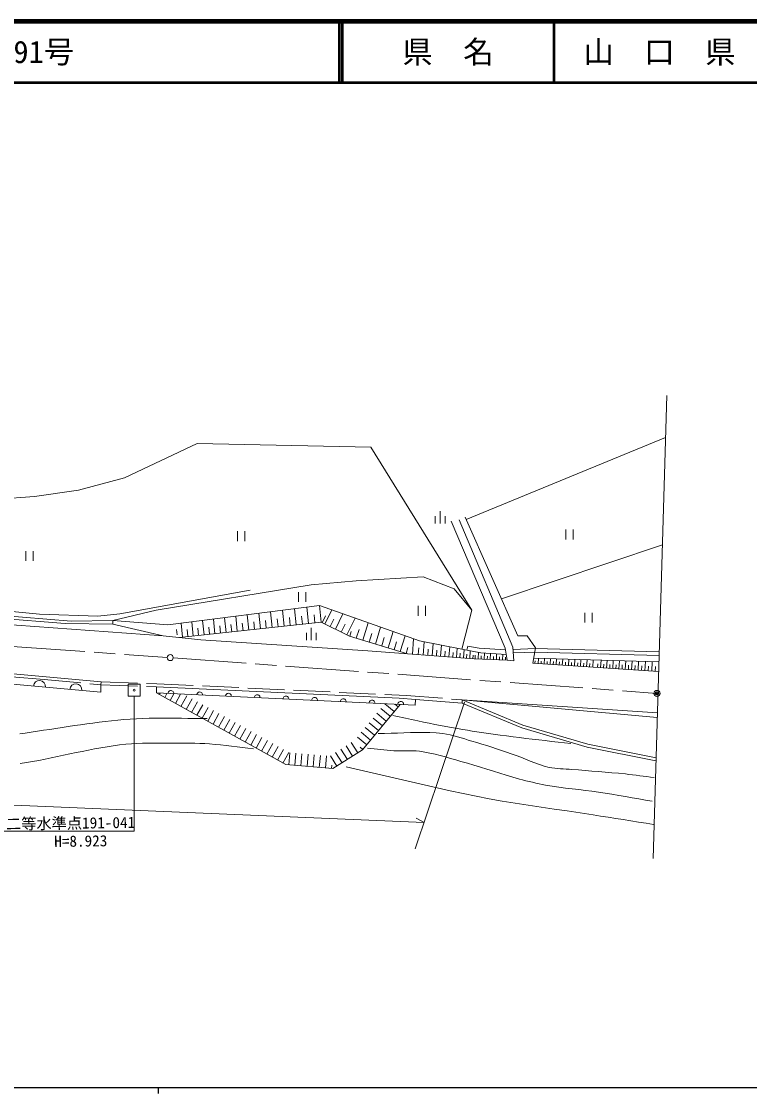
# Model space of a CAD drawing. Units: millimetres, scale not verified. Extents: x 40000 to 680000, y 20000 to 380000.
# Drawn here: x 245546 to 365183, y 204000 to 380000 of the extents above; entities that cross this region are included whole.
import ezdxf
from ezdxf.enums import TextEntityAlignment as Align

# ---------------------------------------------------------------- set-up
doc = ezdxf.new("R2010")
doc.units = ezdxf.units.MM
doc.header["$LTSCALE"] = 1000
doc.header["$PDMODE"] = 32
doc.header["$PDSIZE"] = 500
doc.linetypes.add('CHAIN', pattern=[18.5, 12, -1.5, 3.5, -1.5])
doc.linetypes.add('DASHED', pattern=[7.5, 6, -1.5])
for name, color, linetype, lineweight in [('M-BGD', 7, 'Continuous', 13), ('M-BMK', 2, 'CHAIN', 13), ('M-STR-HTXT', 7, 'Continuous', 13), ('M-TTL', 2, 'Continuous', 140), ('M-TTL-BAND', 7, 'Continuous', 25), ('M-TTL-LINE', 7, 'Continuous', 50)]:
    doc.layers.add(name, color=color, linetype=linetype, lineweight=lineweight)
doc.layers.add('M-OTRS', color=6, linetype='Continuous')
doc.layers.add('M-TTL-TXT', color=7, linetype='Continuous')
doc.styles.add('ＭＳ ゴシック', font='')
doc.styles.get('ＭＳ ゴシック').set_extended_font_data('MS Gothic')

# ---------------------------------------------------------------- blocks, each defined once
blk = doc.blocks.new('open_arrow')
at = {"color": 0, "linetype": 'Continuous', "lineweight": -2}
blk.add_lwpolyline([(7.5, 1.25), (0, 0), (7.5, -1.25)], dxfattribs=at)

msp = doc.modelspace()

# ---------------------------------------------------------------- linework, layer by layer
at = {"layer": 'M-BGD'}
for p, q in [((349322, 242577), (351576, 318575)), ((351373, 311717), (318627, 298218)), ((274443, 310730), (262469, 305095)), ((302968, 310096), (274443, 310730)), ((319555, 283332), (302968, 310096)), ((262469, 305095), (254932, 303053)), ((254932, 303053), (247678, 301996)), ((247678, 301996), (241621, 301574)), ((314343, 297598), (314343, 299598)), ((313543, 298798), (313543, 297598)), ((315143, 298798), (315143, 297598)), ((325049, 277098), (316139, 297946)), ((317495, 298167), (326299, 277283)), ((327109, 279150), (318446, 298624)), ((281053, 296299), (281053, 294699)), ((282253, 294699), (282253, 296299)), ((335005, 296581), (335005, 294981)), ((336205, 294981), (336205, 296581)), ((324413, 285211), (350849, 294074)), ((246259, 293059), (246259, 291459)), ((247459, 291459), (247459, 293059)), ((300538, 288191), (311561, 288825)), ((311561, 288825), (316632, 286853)), ((267681, 283332), (293178, 287522)), ((293178, 287522), (300538, 288191)), ((261694, 282768), (283106, 286642)), ((291090, 286333), (291090, 284733)), ((292290, 284733), (292290, 286333)), ((316632, 286853), (319555, 283332)), ((222476, 284149), (253700, 281536)), ((252731, 281192), (222656, 283516)), ((224364, 284952), (248523, 282698)), ((294516, 284106), (269618, 280937)), ((290711, 280922), (290426, 283586)), ((292739, 281139), (292450, 283843)), ((294798, 281359), (294504, 284105)), ((310962, 278296), (294516, 284106)), ((295397, 281069), (296526, 283396)), ((310741, 284044), (310741, 282444)), ((311941, 282444), (311941, 284044)), ((232869, 281756), (268861, 279150)), ((248523, 282698), (258102, 282345)), ((253700, 281536), (260567, 281676)), ((258102, 282345), (261694, 282768)), ((260550, 281051), (260567, 281676)), ((260567, 281676), (267681, 283332)), ((269618, 280937), (260567, 281676)), ((275548, 279301), (275296, 281660)), ((277344, 279493), (277088, 281888)), ((279168, 279688), (278908, 282119)), ((281020, 279886), (280756, 282355)), ((282899, 280087), (282631, 282593)), ((284808, 280291), (284536, 282836)), ((285777, 280395), (285640, 281677)), ((286746, 280498), (286470, 283082)), ((287730, 280604), (287590, 281905)), ((288713, 280709), (288433, 283332)), ((289712, 280816), (289571, 282137)), ((291725, 281031), (291581, 282373)), ((293768, 281249), (293623, 282612)), ((294947, 281287), (295499, 282425)), ((296270, 280646), (296858, 281858)), ((297143, 280222), (298366, 282746)), ((299035, 279305), (300362, 282041)), ((319555, 283332), (317900, 276957)), ((338104, 282917), (338104, 281317)), ((339304, 281317), (339304, 282917)), ((260550, 281051), (252731, 281192)), ((268861, 279150), (260550, 281051)), ((271128, 279302), (271032, 280203)), ((271527, 278871), (294798, 281359)), ((272037, 278925), (271792, 281214)), ((272908, 279018), (272785, 280171)), ((273779, 279112), (273531, 281435)), ((274664, 279206), (274538, 280377)), ((276446, 279397), (276319, 280585)), ((278256, 279590), (278127, 280797)), ((280094, 279787), (279963, 281012)), ((281960, 279986), (281827, 281230)), ((283854, 280189), (283719, 281452)), ((293169, 278440), (293169, 280440)), ((294798, 281359), (299446, 279106)), ((298089, 279764), (298727, 281078)), ((300572, 278761), (301015, 280207)), ((301640, 278434), (302512, 281281)), ((303710, 277800), (304555, 280559)), ((268861, 279150), (275006, 278507)), ((275006, 278507), (302440, 276676)), ((292369, 279640), (292369, 278440)), ((293969, 279640), (293969, 278440)), ((299446, 279106), (308968, 276189)), ((299504, 279088), (299733, 279836)), ((302675, 278117), (303104, 279518)), ((304745, 277483), (305161, 278840)), ((305780, 277165), (306598, 279838)), ((306782, 276859), (307184, 278173)), ((307784, 276552), (308576, 279139)), ((309802, 276126), (309990, 278639)), ((317900, 276957), (310962, 278296)), ((311573, 275994), (311733, 278147)), ((328659, 279114), (327109, 279150)), ((329997, 277177), (328659, 279114)), ((258621, 271602), (199103, 276933)), ((302440, 276676), (319907, 275373)), ((308754, 276254), (309048, 277214)), ((310745, 276056), (310829, 277185)), ((312315, 275939), (312392, 276972)), ((313057, 275884), (313205, 277863)), ((313740, 275833), (313811, 276783)), ((314423, 275782), (314558, 277602)), ((315105, 275731), (315170, 276601)), ((315788, 275680), (315912, 277341)), ((316411, 275633), (316470, 276428)), ((317033, 275587), (317146, 277103)), ((317900, 276957), (321034, 276359)), ((318170, 275502), (318273, 276886)), ((318904, 277433), (318703, 276804)), ((320753, 277098), (318904, 277433)), ((319208, 275425), (319302, 276689)), ((320586, 275342), (320635, 276435)), ((325087, 276829), (320753, 277098)), ((321034, 276359), (325191, 276102)), ((321585, 275296), (321631, 276322)), ((325331, 275126), (325049, 277098)), ((326299, 277283), (326475, 275064)), ((329574, 274677), (329997, 277177)), ((329877, 276469), (350311, 275924)), ((329973, 277036), (350328, 276493)), ((317602, 275545), (317656, 276269)), ((318689, 275463), (318739, 276126)), ((319707, 275388), (319752, 275991)), ((319907, 275373), (325331, 275126)), ((320086, 275364), (320113, 275947)), ((321085, 275319), (321109, 275836)), ((322084, 275274), (322107, 275782)), ((322584, 275251), (322629, 276260)), ((323083, 275228), (323106, 275729)), ((323582, 275206), (323628, 276199)), ((324082, 275183), (324104, 275675)), ((324581, 275160), (324626, 276137)), ((325081, 275137), (325103, 275622)), ((326475, 275064), (325331, 275126)), ((350232, 273264), (329574, 274677)), ((350280, 274873), (329705, 275453)), ((329927, 274653), (329954, 275049)), ((330425, 274619), (330481, 275431)), ((330924, 274585), (330953, 275001)), ((331423, 274551), (331481, 275403)), ((331922, 274516), (331952, 274953)), ((332421, 274482), (332482, 275375)), ((332920, 274448), (332951, 274904)), ((333418, 274414), (333482, 275347)), ((333917, 274380), (333950, 274856)), ((334416, 274346), (334483, 275318)), ((334915, 274312), (334949, 274808)), ((335414, 274278), (335483, 275290)), ((335913, 274243), (335948, 274760)), ((336411, 274209), (336483, 275262)), ((336910, 274175), (336947, 274712)), ((337409, 274141), (337484, 275234)), ((337908, 274107), (337946, 274663)), ((338407, 274073), (338484, 275206)), ((338906, 274039), (338945, 274615)), ((339404, 274004), (339485, 275177)), ((340700, 273916), (340784, 275141)), ((341698, 273848), (341784, 275112)), ((342695, 273779), (342785, 275084)), ((343705, 273710), (343797, 275056)), ((344745, 273639), (344840, 275026)), ((345785, 273568), (345883, 274997)), ((346857, 273495), (346958, 274967)), ((347961, 273419), (348065, 274935)), ((349098, 273341), (349205, 274903)), ((340201, 273950), (340243, 274552)), ((341199, 273882), (341242, 274504)), ((342197, 273813), (342241, 274456)), ((343200, 273745), (343245, 274407)), ((344225, 273675), (344272, 274358)), ((345265, 273603), (345313, 274308)), ((346321, 273531), (346371, 274256)), ((347409, 273457), (347460, 274204)), ((348530, 273380), (348582, 274150)), ((349684, 273301), (349738, 274094)), ((258570, 269896), (238435, 271712)), ((258570, 269896), (258604, 271103)), ((263072, 269218), (263072, 271218)), ((263072, 271218), (265072, 271218)), ((265072, 271218), (265072, 269218)), ((267760, 270786), (267760, 269764)), ((267760, 270786), (307625, 268884)), ((310232, 267757), (267760, 269764)), ((310232, 267757), (267760, 269764)), ((268202, 269519), (268323, 269738)), ((269085, 269030), (269448, 269685)), ((269968, 268540), (270573, 269631)), ((270851, 268050), (271698, 269578)), ((271734, 267560), (272704, 269310)), ((265072, 269218), (263072, 269218)), ((272617, 267071), (273587, 268820)), ((273501, 266581), (274471, 268330)), ((274384, 266091), (275354, 267840)), ((306783, 266706), (305241, 267980)), ((307426, 267485), (306906, 267914)), ((307625, 268884), (310302, 268708)), ((310302, 268708), (310232, 267757)), ((310302, 268708), (317944, 268109)), ((317944, 268109), (317975, 268638)), ((317944, 268109), (327769, 264024)), ((317975, 268638), (327936, 264496)), ((317975, 268638), (350031, 266482)), ((317975, 268638), (350008, 265722)), ((275267, 265602), (276237, 267351)), ((276150, 265112), (277120, 266861)), ((277033, 264622), (278003, 266371)), ((277916, 264132), (278886, 265881)), ((305498, 265149), (303955, 266422)), ((306140, 265927), (304598, 267201)), ((278800, 263643), (279769, 265392)), ((279683, 263153), (280653, 264902)), ((280566, 262663), (281536, 264412)), ((303569, 262812), (302026, 264086)), ((304212, 263591), (302669, 264865)), ((304855, 264370), (303312, 265643)), ((327769, 264024), (338475, 260890)), ((327936, 264496), (338595, 261376)), ((281449, 262173), (282419, 263922)), ((282332, 261684), (283302, 263433)), ((283215, 261194), (284185, 262943)), ((284098, 260704), (285068, 262453)), ((302283, 261255), (300741, 262528)), ((302926, 262034), (301384, 263307)), ((284982, 260214), (285951, 261963)), ((285865, 259725), (286835, 261474)), ((286748, 259235), (287718, 260984)), ((287631, 258745), (288601, 260494)), ((299094, 258844), (298031, 260538)), ((299949, 259380), (298887, 261075)), ((300805, 259917), (299742, 261611)), ((301640, 260476), (301183, 260853)), ((338475, 260890), (349798, 258618)), ((338595, 261376), (349813, 259125)), ((288514, 258255), (289484, 260005)), ((289456, 257957), (289627, 259950)), ((290462, 257871), (290633, 259863)), ((291468, 257784), (291639, 259777)), ((292474, 257697), (292646, 259690)), ((293480, 257611), (293652, 259604)), ((294486, 257524), (294658, 259517)), ((295493, 257438), (295664, 259430)), ((297382, 257771), (296320, 259465)), ((298238, 258307), (297175, 260002)), ((296499, 257351), (296547, 257917))]:
    msp.add_line(p, q, dxfattribs=at)
at = {"layer": 'M-BGD', "linetype": 'DASHED'}
for p, q in [((326329, 276902), (329973, 277036)), ((326374, 276340), (329877, 276469)), ((199103, 276076), (249307, 271948)), ((249307, 271948), (258604, 271103)), ((258604, 271103), (258621, 271602)), ((258604, 271103), (267760, 270786)), ((258621, 271602), (267781, 271285)), ((267781, 271285), (308753, 269331)), ((308753, 269331), (317975, 268638))]:
    msp.add_line(p, q, dxfattribs=at)
at = {"layer": 'M-BGD'}
for points in [[(267760, 269764), (288978, 257998), (296688, 257335), (301579, 260402), (307748, 267874)], [(335817, 261439), (334762, 261566), (333707, 261691), (332651, 261815), (331595, 261938), (330540, 262062), (329484, 262186), (328429, 262313), (327374, 262441), (326319, 262573), (325265, 262708), (324211, 262848), (323443, 262952), (322675, 263059), (321907, 263167), (321140, 263278), (320373, 263392), (319607, 263510), (318841, 263633), (318076, 263760), (317151, 263920), (316227, 264086), (315304, 264257), (314381, 264433), (313460, 264612), (312539, 264795), (311618, 264981), (310698, 265169), (310179, 265278), (309660, 265389), (309142, 265503), (308624, 265618), (308106, 265734), (307589, 265850), (307071, 265966), (306553, 266081)], [(276045, 265584), (274992, 265578), (273938, 265581), (272883, 265589), (271829, 265599), (270775, 265610), (269720, 265618), (268666, 265620), (267612, 265615), (266559, 265598), (265506, 265569), (264454, 265524), (263403, 265459), (262383, 265381), (261364, 265290), (260346, 265189), (259330, 265077), (258314, 264957), (257299, 264828), (256284, 264693), (255271, 264552), (254257, 264405), (253245, 264255), (252232, 264102), (251220, 263947), (250208, 263791), (249196, 263636), (248184, 263481), (247172, 263329), (246159, 263180), (245278, 263041)], [(304149, 263097), (305211, 263109), (306274, 263140), (307338, 263181), (308402, 263225), (309465, 263264), (310528, 263290), (311589, 263294), (312649, 263268), (313706, 263205), (314760, 263097), (315373, 263002), (315981, 262879), (316584, 262733), (317184, 262569), (317781, 262394), (318377, 262212), (318973, 262030), (319569, 261853), (320383, 261613), (321195, 261366), (322005, 261113), (322814, 260854), (323621, 260591), (324426, 260323), (325231, 260053), (326035, 259781), (326813, 259500), (327584, 259198), (328352, 258886), (329119, 258573), (329890, 258272), (330667, 257992), (331453, 257746), (332253, 257542), (332712, 257455), (333175, 257392), (333641, 257348), (334109, 257316), (334578, 257292), (335047, 257270), (335516, 257245), (335983, 257211), (337082, 257118), (338181, 257029), (339280, 256943), (340379, 256856), (341478, 256767), (342576, 256673), (343674, 256573), (344771, 256465), (345362, 256401), (345953, 256332), (346544, 256260), (347135, 256185), (347725, 256110), (348315, 256033), (348906, 255958), (349496, 255884)], [(245359, 258162), (246367, 258330), (247390, 258506), (248411, 258694), (249431, 258894), (250449, 259101), (251466, 259315), (252483, 259532), (253499, 259750), (254516, 259966), (255533, 260179), (256551, 260385), (257570, 260583), (258591, 260769), (259614, 260942), (260639, 261099), (261667, 261238), (262698, 261356), (263612, 261435), (264527, 261487), (265444, 261518), (266362, 261531), (267280, 261534), (268199, 261529), (269117, 261524), (270035, 261522), (270838, 261523), (271642, 261524), (272446, 261521), (273249, 261514), (274053, 261500), (274856, 261478), (275658, 261444), (276460, 261397), (277364, 261326), (278267, 261238), (279169, 261137), (280070, 261026), (280970, 260909), (281871, 260792), (282771, 260677), (283672, 260568)], [(349165, 251988), (348066, 252177), (346969, 252368), (345871, 252561), (344774, 252754), (343676, 252943), (342577, 253129), (341478, 253309), (340377, 253480), (339290, 253634), (338201, 253773), (337110, 253902), (336019, 254029), (334929, 254159), (333840, 254300), (332755, 254459), (331672, 254641), (331129, 254744), (330587, 254854), (330046, 254971), (329507, 255095), (328969, 255224), (328432, 255357), (327896, 255495), (327361, 255636), (326286, 255933), (325215, 256247), (324148, 256575), (323083, 256910), (322019, 257248), (320955, 257585), (319888, 257915), (318819, 258234), (317745, 258537), (316902, 258772), (316059, 259013), (315215, 259252), (314369, 259483), (313521, 259700), (312668, 259895), (311811, 260063), (310947, 260195), (310422, 260248), (309894, 260273), (309366, 260280), (308836, 260274), (308307, 260264), (307777, 260256), (307247, 260259), (306719, 260278), (306179, 260314), (305639, 260359), (305100, 260409), (304562, 260465), (304023, 260523), (303485, 260581), (302947, 260638), (302408, 260693)], [(298926, 257625), (301058, 257145), (303188, 256655), (305316, 256159), (307444, 255662), (309573, 255165), (311702, 254673), (313833, 254189), (315966, 253717), (318103, 253259), (320243, 252820), (322387, 252402), (324513, 252018), (326644, 251663), (328778, 251329), (330915, 251010), (333053, 250699), (335192, 250390), (337329, 250076), (339465, 249750), (340709, 249554), (341952, 249358), (343196, 249161), (344439, 248964), (345683, 248766), (346926, 248569), (348170, 248371), (349413, 248174)]]:
    msp.add_lwpolyline(points, dxfattribs=at)
msp.add_circle((264072, 270218), 150, dxfattribs=at)
for centre, radius, start, end in [((248503, 270804), 1000, 354.84507, 174.84507), ((254478, 270265), 1000, 354.84507, 174.84507), ((270121, 269680), 473, 354.04611, 180.5419), ((274840, 269457), 473, 354.04611, 180.5419), ((279559, 269234), 473, 354.04611, 180.5419), ((284278, 269010), 473, 354.04611, 180.5419), ((288997, 268787), 473, 354.04611, 180.5419), ((293716, 268564), 473, 354.04611, 180.5419), ((298435, 268341), 473, 354.04611, 180.5419), ((303154, 268118), 473, 354.04611, 180.5419), ((307873, 267895), 473, 354.04611, 180.5419)]:
    msp.add_arc(centre, radius, start, end, dxfattribs=at)
at = {"layer": 'M-BMK'}
for p, q in [((170189, 282583), (269489, 275610)), ((270486, 275538), (349971, 269689))]:
    msp.add_line(p, q, dxfattribs=at)
at = {"layer": 'M-BMK', "linetype": 'Continuous'}
for centre in [(269988, 275575), (349971, 269689)]:
    msp.add_circle(centre, 500, dxfattribs=at)
at = {"layer": 'M-OTRS'}
msp.add_point((349971, 269689), dxfattribs=at)
at = {"layer": 'M-STR-HTXT'}
for p, q in [((310242, 244195), (318367, 268237)), ((129964, 256094), (311704, 248521)), ((311704, 248521), (310387, 249190))]:
    msp.add_line(p, q, dxfattribs=at)
msp.add_lwpolyline([(264063, 269104), (264063, 247061), (242684, 247082)], dxfattribs=at)
at = {"layer": 'M-TTL'}
msp.add_line((680000, 380000), (40000, 380000), dxfattribs=at)
at = {"layer": 'M-TTL-BAND'}
for p, q in [((40000, 205000), (579000, 205000)), ((268000, 205000), (268000, 204000))]:
    msp.add_line(p, q, dxfattribs=at)
at = {"layer": 'M-TTL-LINE'}
for p, q in [((297750, 380000), (297750, 370000)), ((298250, 380000), (298250, 370000)), ((333000, 380000), (333000, 370000)), ((40000, 370000), (680000, 370000))]:
    msp.add_line(p, q, dxfattribs=at)

# ---------------------------------------------------------------- block references
at = {"layer": 'M-STR-HTXT', "rotation": 270}
msp.add_blockref('open_arrow', (264063, 269104), dxfattribs=at)

# ---------------------------------------------------------------- texts
at = {"layer": 'M-STR-HTXT', "style": 'ＭＳ ゴシック'}
for s, p in [('二等水準点191-041', (253642, 246927)), ('H=8.923', (255317, 243988))]:
    msp.add_text(s, height=1833, rotation=0.724, dxfattribs=at).set_placement(p, align=Align.BOTTOM_CENTER)
at = {"layer": 'M-TTL-TXT', "style": 'ＭＳ ゴシック'}
msp.add_text('一般国道\u3000191号', height=3666, dxfattribs=at).set_placement((216734, 375000), align=Align.MIDDLE_LEFT)
for s, p in [('県\u3000名', (315625, 375000)), ('山\u3000口\u3000県', (350375, 375000))]:
    msp.add_text(s, height=3666, dxfattribs=at).set_placement(p, align=Align.MIDDLE_CENTER)

doc.saveas('drawing.dxf')
